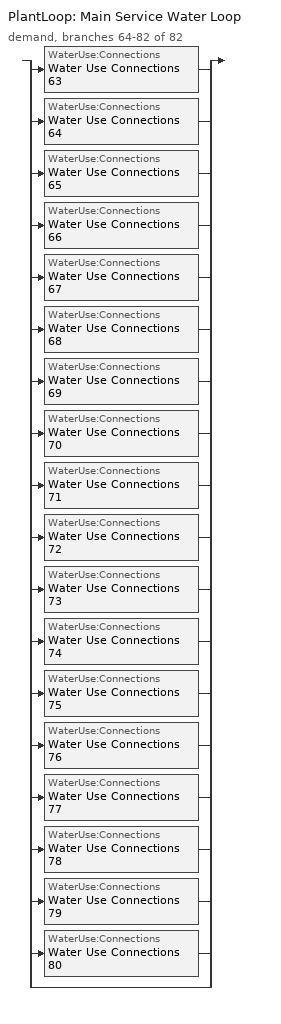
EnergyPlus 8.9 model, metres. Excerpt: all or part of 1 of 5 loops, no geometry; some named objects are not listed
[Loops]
PlantLoop 'Main Service Water Loop'
 demand, branches 64-82 of 82: split
  | WaterUse:Connections 'Water Use Connections 63'
  | WaterUse:Connections 'Water Use Connections 64'
  | WaterUse:Connections 'Water Use Connections 65'
  | WaterUse:Connections 'Water Use Connections 66'
  | WaterUse:Connections 'Water Use Connections 67'
  | WaterUse:Connections 'Water Use Connections 68'
  | WaterUse:Connections 'Water Use Connections 69'
  | WaterUse:Connections 'Water Use Connections 70'
  | WaterUse:Connections 'Water Use Connections 71'
  | WaterUse:Connections 'Water Use Connections 72'
  | WaterUse:Connections 'Water Use Connections 73'
  | WaterUse:Connections 'Water Use Connections 74'
  | WaterUse:Connections 'Water Use Connections 75'
  | WaterUse:Connections 'Water Use Connections 76'
  | WaterUse:Connections 'Water Use Connections 77'
  | WaterUse:Connections 'Water Use Connections 78'
  | WaterUse:Connections 'Water Use Connections 79'
  | WaterUse:Connections 'Water Use Connections 80'
  | bypass
[WaterUse:Connections]
Name | Water Use Equipment Name 1
Water Use Connections 63 | F8 s1 apartment Service Water Use 0.06gal/min
Water Use Connections 64 | F8 s2 apartment Service Water Use 0.06gal/min
Water Use Connections 65 | F9 sw apartment Service Water Use 0.06gal/min
Water Use Connections 66 | F9 nw apartment Service Water Use 0.06gal/min
Water Use Connections 67 | F9 se apartment Service Water Use 0.06gal/min
Water Use Connections 68 | F9 ne apartment Service Water Use 0.06gal/min
Water Use Connections 69 | F9 n1 apartment Service Water Use 0.06gal/min
Water Use Connections 70 | F9 n2 apartment Service Water Use 0.06gal/min
Water Use Connections 71 | F9 s1 apartment Service Water Use 0.06gal/min
Water Use Connections 72 | F9 s2 apartment Service Water Use 0.06gal/min
Water Use Connections 73 | T sw apartment Service Water Use 0.06gal/min
Water Use Connections 74 | T nw apartment Service Water Use 0.06gal/min
Water Use Connections 75 | T se apartment Service Water Use 0.06gal/min
Water Use Connections 76 | T ne apartment Service Water Use 0.06gal/min
Water Use Connections 77 | T n1 apartment Service Water Use 0.06gal/min
Water Use Connections 78 | T n2 apartment Service Water Use 0.06gal/min
Water Use Connections 79 | T s1 apartment Service Water Use 0.06gal/min
Water Use Connections 80 | T s2 apartment Service Water Use 0.06gal/min
[WaterUse:Equipment] Peak Flow Rate {m3/s}=3.95699e-06; Flow Rate Fraction Schedule=NECB-G-Service Water Heating
Name | Target Temperature Schedule | Zone | Sensible Fraction Schedule | Latent Fraction Schedule
F8 s1 apartment Service Water Use 0.06gal/min | Schedule Ruleset 191 | Sp-F8 S1 Apartment Sys-1 Flr-3 Sch-G HPlcmt-south ZN | Schedule Ruleset 189 | Schedule Ruleset 190
F8 s2 apartment Service Water Use 0.06gal/min | Schedule Ruleset 194 | Sp-F8 S2 Apartment Sys-1 Flr-3 Sch-G HPlcmt-south ZN | Schedule Ruleset 192 | Schedule Ruleset 193
F9 sw apartment Service Water Use 0.06gal/min | Schedule Ruleset 197 | Sp-F9 SW Apartment Sys-1 Flr-10 Sch-G HPlcmt-south ZN | Schedule Ruleset 195 | Schedule Ruleset 196
F9 nw apartment Service Water Use 0.06gal/min | Schedule Ruleset 200 | Sp-F9 NW Apartment Sys-1 Flr-10 Sch-G HPlcmt-north ZN | Schedule Ruleset 198 | Schedule Ruleset 199
F9 se apartment Service Water Use 0.06gal/min | Schedule Ruleset 203 | Sp-F9 SE Apartment Sys-1 Flr-10 Sch-G HPlcmt-south ZN | Schedule Ruleset 201 | Schedule Ruleset 202
F9 ne apartment Service Water Use 0.06gal/min | Schedule Ruleset 206 | Sp-F9 NE Apartment Sys-1 Flr-10 Sch-G HPlcmt-north ZN | Schedule Ruleset 204 | Schedule Ruleset 205
F9 n1 apartment Service Water Use 0.06gal/min | Schedule Ruleset 209 | Sp-F9 N1 Apartment Sys-1 Flr-10 Sch-G HPlcmt-north ZN | Schedule Ruleset 207 | Schedule Ruleset 208
F9 n2 apartment Service Water Use 0.06gal/min | Schedule Ruleset 212 | Sp-F9 N2 Apartment Sys-1 Flr-10 Sch-G HPlcmt-north ZN | Schedule Ruleset 210 | Schedule Ruleset 211
F9 s1 apartment Service Water Use 0.06gal/min | Schedule Ruleset 215 | Sp-F9 S1 Apartment Sys-1 Flr-10 Sch-G HPlcmt-south ZN | Schedule Ruleset 213 | Schedule Ruleset 214
F9 s2 apartment Service Water Use 0.06gal/min | Schedule Ruleset 218 | Sp-F9 S2 Apartment Sys-1 Flr-10 Sch-G HPlcmt-south ZN | Schedule Ruleset 216 | Schedule Ruleset 217
T sw apartment Service Water Use 0.06gal/min | Schedule Ruleset 221 | Sp-T SW Apartment Sys-1 Flr-4 Sch-G HPlcmt-south ZN | Schedule Ruleset 219 | Schedule Ruleset 220
T nw apartment Service Water Use 0.06gal/min | Schedule Ruleset 224 | Sp-T NW Apartment Sys-1 Flr-4 Sch-G HPlcmt-north ZN | Schedule Ruleset 222 | Schedule Ruleset 223
T se apartment Service Water Use 0.06gal/min | Schedule Ruleset 227 | Sp-T SE Apartment Sys-1 Flr-4 Sch-G HPlcmt-south ZN | Schedule Ruleset 225 | Schedule Ruleset 226
T ne apartment Service Water Use 0.06gal/min | Schedule Ruleset 230 | Sp-T NE Apartment Sys-1 Flr-4 Sch-G HPlcmt-north ZN | Schedule Ruleset 228 | Schedule Ruleset 229
T n1 apartment Service Water Use 0.06gal/min | Schedule Ruleset 233 | Sp-T N1 Apartment Sys-1 Flr-4 Sch-G HPlcmt-north ZN | Schedule Ruleset 231 | Schedule Ruleset 232
T n2 apartment Service Water Use 0.06gal/min | Schedule Ruleset 236 | Sp-T N2 Apartment Sys-1 Flr-4 Sch-G HPlcmt-north ZN | Schedule Ruleset 234 | Schedule Ruleset 235
T s1 apartment Service Water Use 0.06gal/min | Schedule Ruleset 239 | Sp-T S1 Apartment Sys-1 Flr-4 Sch-G HPlcmt-south ZN | Schedule Ruleset 237 | Schedule Ruleset 238
T s2 apartment Service Water Use 0.06gal/min | Schedule Ruleset 242 | Sp-T S2 Apartment Sys-1 Flr-4 Sch-G HPlcmt-south ZN | Schedule Ruleset 240 | Schedule Ruleset 241
[Schedule:Day:Interval]
NECB-G-Service Water Heating Default; NECB-G-Service Water Heating Default|Wkdy Day: No, 01:00, 0.1, 06:00, 0.05, 07:00, 0.2, 08:00, 0.8, 09:00, 0.7, 10:00, 0.5, 11:00, 0.4, 14:00, 0.2, 15:00, 0.3, 17:00, 0.5, 19:00, 0.7, 21:00, 0.4, 23:00, 0.2, 24:00, 0.1
NECB-G-Service Water Heating Sat Day: No, 01:00, 0.1, 07:00, 0.05, 08:00, 0.2, 11:00, 0.5, 15:00, 0.3, 16:00, 0.7, 17:00, 0.9, 19:00, 0.7, 20:00, 0.6, 21:00, 0.5, 22:00, 0.4, 23:00, 0.3, 24:00, 0.2
NECB-G-Service Water Heating Sun|Hol Day: No, 01:00, 0.1, 08:00, 0.05, 09:00, 0.2, 11:00, 0.3, 13:00, 0.2, 14:00, 0.3, 15:00, 0.4, 16:00, 0.5, 17:00, 0.6, 18:00, 0.7, 19:00, 0.4, 20:00, 0.3, 24:00, 0.2
Schedule Day 194; Schedule Day 197; Schedule Day 200; Schedule Day 203; Schedule Day 206; Schedule Day 209; Schedule Day 212; Schedule Day 215; Schedule Day 218; Schedule Day 221; Schedule Day 224; Schedule Day 227; Schedule Day 230; Schedule Day 233; Schedule Day 236; Schedule Day 239; Schedule Day 242; Schedule Day 245: No, 24:00, 0.2
Schedule Day 195; Schedule Day 198; Schedule Day 201; Schedule Day 204; Schedule Day 207; Schedule Day 210; Schedule Day 213; Schedule Day 216; Schedule Day 219; Schedule Day 222; Schedule Day 225; Schedule Day 228; Schedule Day 231; Schedule Day 234; Schedule Day 237; Schedule Day 240; Schedule Day 243; Schedule Day 246: No, 24:00, 0.05
Schedule Day 196; Schedule Day 199; Schedule Day 202; Schedule Day 205; Schedule Day 208; Schedule Day 211; Schedule Day 214; Schedule Day 217; Schedule Day 220; Schedule Day 223; Schedule Day 226; Schedule Day 229; Schedule Day 232; Schedule Day 235; Schedule Day 238; Schedule Day 241; Schedule Day 244; Schedule Day 247: No, 24:00, 60
[Schedule:Week:Daily]
Schedule:Week:Daily {02a127e0-9dd7-4efb-8898-b5298c0a260c}: NECB-G-Service Water Heating Sun|Hol Day, NECB-G-Service Water Heating Default|Wkdy Day, NECB-G-Service Water Heating Default|Wkdy Day, NECB-G-Service Water Heating Default|Wkdy Day, NECB-G-Service Water Heating Default|Wkdy Day, NECB-G-Service Water Heating Default|Wkdy Day, NECB-G-Service Water Heating Sat Day, NECB-G-Service Water Heating Default, NECB-G-Service Water Heating Default, NECB-G-Service Water Heating Default, NECB-G-Service Water Heating Default, NECB-G-Service Water Heating Default
Schedule:Week:Daily {c54fa85f-4c01-4ce0-baad-615c3f001a2f}: Schedule Day 194, Schedule Day 194, Schedule Day 194, Schedule Day 194, Schedule Day 194, Schedule Day 194, Schedule Day 194, Schedule Day 194, Schedule Day 194, Schedule Day 194, Schedule Day 194, Schedule Day 194
Schedule:Week:Daily {d779014c-2a64-4f61-960a-ce3ec41caee3}: Schedule Day 195, Schedule Day 195, Schedule Day 195, Schedule Day 195, Schedule Day 195, Schedule Day 195, Schedule Day 195, Schedule Day 195, Schedule Day 195, Schedule Day 195, Schedule Day 195, Schedule Day 195
Schedule:Week:Daily {6cc7440f-81c8-4a26-a1a4-e35449a4b476}: Schedule Day 196, Schedule Day 196, Schedule Day 196, Schedule Day 196, Schedule Day 196, Schedule Day 196, Schedule Day 196, Schedule Day 196, Schedule Day 196, Schedule Day 196, Schedule Day 196, Schedule Day 196
Schedule:Week:Daily {b8644f1a-c9e1-4e92-822f-24f44ca69724}: Schedule Day 197, Schedule Day 197, Schedule Day 197, Schedule Day 197, Schedule Day 197, Schedule Day 197, Schedule Day 197, Schedule Day 197, Schedule Day 197, Schedule Day 197, Schedule Day 197, Schedule Day 197
Schedule:Week:Daily {18baf0eb-3f71-475e-ab4b-b6fc7d2778e8}: Schedule Day 198, Schedule Day 198, Schedule Day 198, Schedule Day 198, Schedule Day 198, Schedule Day 198, Schedule Day 198, Schedule Day 198, Schedule Day 198, Schedule Day 198, Schedule Day 198, Schedule Day 198
Schedule:Week:Daily {7e5e9b1c-3c71-42df-91ba-18d191b5aa4f}: Schedule Day 199, Schedule Day 199, Schedule Day 199, Schedule Day 199, Schedule Day 199, Schedule Day 199, Schedule Day 199, Schedule Day 199, Schedule Day 199, Schedule Day 199, Schedule Day 199, Schedule Day 199
Schedule:Week:Daily {ea5a72c7-da86-47db-9228-0fd3cdffb0f0}: Schedule Day 200, Schedule Day 200, Schedule Day 200, Schedule Day 200, Schedule Day 200, Schedule Day 200, Schedule Day 200, Schedule Day 200, Schedule Day 200, Schedule Day 200, Schedule Day 200, Schedule Day 200
Schedule:Week:Daily {a457c13f-3051-4aad-80f3-30243b7e40d2}: Schedule Day 201, Schedule Day 201, Schedule Day 201, Schedule Day 201, Schedule Day 201, Schedule Day 201, Schedule Day 201, Schedule Day 201, Schedule Day 201, Schedule Day 201, Schedule Day 201, Schedule Day 201
Schedule:Week:Daily {2d026896-a0e6-448b-8901-b7cd0c912061}: Schedule Day 202, Schedule Day 202, Schedule Day 202, Schedule Day 202, Schedule Day 202, Schedule Day 202, Schedule Day 202, Schedule Day 202, Schedule Day 202, Schedule Day 202, Schedule Day 202, Schedule Day 202
Schedule:Week:Daily {668f52d2-dcde-4e7b-8dc7-3c161670205d}: Schedule Day 203, Schedule Day 203, Schedule Day 203, Schedule Day 203, Schedule Day 203, Schedule Day 203, Schedule Day 203, Schedule Day 203, Schedule Day 203, Schedule Day 203, Schedule Day 203, Schedule Day 203
Schedule:Week:Daily {163dd09c-2fee-4fd6-ad86-f7bc2c0d9136}: Schedule Day 204, Schedule Day 204, Schedule Day 204, Schedule Day 204, Schedule Day 204, Schedule Day 204, Schedule Day 204, Schedule Day 204, Schedule Day 204, Schedule Day 204, Schedule Day 204, Schedule Day 204
Schedule:Week:Daily {f8ebfe5d-2eb2-441b-ad98-69ca669e0ade}: Schedule Day 205, Schedule Day 205, Schedule Day 205, Schedule Day 205, Schedule Day 205, Schedule Day 205, Schedule Day 205, Schedule Day 205, Schedule Day 205, Schedule Day 205, Schedule Day 205, Schedule Day 205
Schedule:Week:Daily {8a9b3eda-88f9-40eb-900c-3d0708eb2172}: Schedule Day 206, Schedule Day 206, Schedule Day 206, Schedule Day 206, Schedule Day 206, Schedule Day 206, Schedule Day 206, Schedule Day 206, Schedule Day 206, Schedule Day 206, Schedule Day 206, Schedule Day 206
Schedule:Week:Daily {7e22b352-e335-4c3f-82bc-49b028a376ad}: Schedule Day 207, Schedule Day 207, Schedule Day 207, Schedule Day 207, Schedule Day 207, Schedule Day 207, Schedule Day 207, Schedule Day 207, Schedule Day 207, Schedule Day 207, Schedule Day 207, Schedule Day 207
Schedule:Week:Daily {1535a40c-c431-47bc-99e1-891742ac26c9}: Schedule Day 208, Schedule Day 208, Schedule Day 208, Schedule Day 208, Schedule Day 208, Schedule Day 208, Schedule Day 208, Schedule Day 208, Schedule Day 208, Schedule Day 208, Schedule Day 208, Schedule Day 208
Schedule:Week:Daily {e8b1cc91-2694-4f1f-aaae-de29cfec3b45}: Schedule Day 209, Schedule Day 209, Schedule Day 209, Schedule Day 209, Schedule Day 209, Schedule Day 209, Schedule Day 209, Schedule Day 209, Schedule Day 209, Schedule Day 209, Schedule Day 209, Schedule Day 209
Schedule:Week:Daily {bbf7e861-75b9-4e8a-a252-974ae06fc4ff}: Schedule Day 210, Schedule Day 210, Schedule Day 210, Schedule Day 210, Schedule Day 210, Schedule Day 210, Schedule Day 210, Schedule Day 210, Schedule Day 210, Schedule Day 210, Schedule Day 210, Schedule Day 210
Schedule:Week:Daily {432a042d-c1ef-41cc-8577-ad0bb448fc5a}: Schedule Day 211, Schedule Day 211, Schedule Day 211, Schedule Day 211, Schedule Day 211, Schedule Day 211, Schedule Day 211, Schedule Day 211, Schedule Day 211, Schedule Day 211, Schedule Day 211, Schedule Day 211
Schedule:Week:Daily {714dc270-9916-4fdf-bb1c-7b91c452ca03}: Schedule Day 212, Schedule Day 212, Schedule Day 212, Schedule Day 212, Schedule Day 212, Schedule Day 212, Schedule Day 212, Schedule Day 212, Schedule Day 212, Schedule Day 212, Schedule Day 212, Schedule Day 212
Schedule:Week:Daily {e1cc6ebe-296c-42a3-8724-8f82f1c9159d}: Schedule Day 213, Schedule Day 213, Schedule Day 213, Schedule Day 213, Schedule Day 213, Schedule Day 213, Schedule Day 213, Schedule Day 213, Schedule Day 213, Schedule Day 213, Schedule Day 213, Schedule Day 213
Schedule:Week:Daily {eb3dd8ad-1252-4bfb-8627-6bf601721fa8}: Schedule Day 214, Schedule Day 214, Schedule Day 214, Schedule Day 214, Schedule Day 214, Schedule Day 214, Schedule Day 214, Schedule Day 214, Schedule Day 214, Schedule Day 214, Schedule Day 214, Schedule Day 214
Schedule:Week:Daily {de0b51df-3264-4d46-9727-9b00b491b5c3}: Schedule Day 215, Schedule Day 215, Schedule Day 215, Schedule Day 215, Schedule Day 215, Schedule Day 215, Schedule Day 215, Schedule Day 215, Schedule Day 215, Schedule Day 215, Schedule Day 215, Schedule Day 215
Schedule:Week:Daily {85e0e89f-98d6-4743-8119-896828dca291}: Schedule Day 216, Schedule Day 216, Schedule Day 216, Schedule Day 216, Schedule Day 216, Schedule Day 216, Schedule Day 216, Schedule Day 216, Schedule Day 216, Schedule Day 216, Schedule Day 216, Schedule Day 216
Schedule:Week:Daily {3ae1e44b-b0ad-46bb-b5aa-f6df0c387c1c}: Schedule Day 217, Schedule Day 217, Schedule Day 217, Schedule Day 217, Schedule Day 217, Schedule Day 217, Schedule Day 217, Schedule Day 217, Schedule Day 217, Schedule Day 217, Schedule Day 217, Schedule Day 217
Schedule:Week:Daily {23d39199-c025-4b29-96f7-88499f153443}: Schedule Day 218, Schedule Day 218, Schedule Day 218, Schedule Day 218, Schedule Day 218, Schedule Day 218, Schedule Day 218, Schedule Day 218, Schedule Day 218, Schedule Day 218, Schedule Day 218, Schedule Day 218
Schedule:Week:Daily {2b528b8c-4f31-46a2-95aa-7c34959c8f1b}: Schedule Day 219, Schedule Day 219, Schedule Day 219, Schedule Day 219, Schedule Day 219, Schedule Day 219, Schedule Day 219, Schedule Day 219, Schedule Day 219, Schedule Day 219, Schedule Day 219, Schedule Day 219
Schedule:Week:Daily {ebc24a3c-0f20-4b9f-9677-8cb0237b7c82}: Schedule Day 220, Schedule Day 220, Schedule Day 220, Schedule Day 220, Schedule Day 220, Schedule Day 220, Schedule Day 220, Schedule Day 220, Schedule Day 220, Schedule Day 220, Schedule Day 220, Schedule Day 220
Schedule:Week:Daily {6c6d0ecf-e788-4bef-93ec-64cc5cc957f8}: Schedule Day 221, Schedule Day 221, Schedule Day 221, Schedule Day 221, Schedule Day 221, Schedule Day 221, Schedule Day 221, Schedule Day 221, Schedule Day 221, Schedule Day 221, Schedule Day 221, Schedule Day 221
Schedule:Week:Daily {fc852366-f54b-4fa7-8ed8-f5e6ab3e9cb7}: Schedule Day 222, Schedule Day 222, Schedule Day 222, Schedule Day 222, Schedule Day 222, Schedule Day 222, Schedule Day 222, Schedule Day 222, Schedule Day 222, Schedule Day 222, Schedule Day 222, Schedule Day 222
Schedule:Week:Daily {205301d5-bdca-4f93-8fc4-d6fcca509cde}: Schedule Day 223, Schedule Day 223, Schedule Day 223, Schedule Day 223, Schedule Day 223, Schedule Day 223, Schedule Day 223, Schedule Day 223, Schedule Day 223, Schedule Day 223, Schedule Day 223, Schedule Day 223
Schedule:Week:Daily {8e9f44ef-b430-4f1e-8128-693f118a2ee6}: Schedule Day 224, Schedule Day 224, Schedule Day 224, Schedule Day 224, Schedule Day 224, Schedule Day 224, Schedule Day 224, Schedule Day 224, Schedule Day 224, Schedule Day 224, Schedule Day 224, Schedule Day 224
Schedule:Week:Daily {8fd7011f-9e90-460c-a7cd-f2902dde7637}: Schedule Day 225, Schedule Day 225, Schedule Day 225, Schedule Day 225, Schedule Day 225, Schedule Day 225, Schedule Day 225, Schedule Day 225, Schedule Day 225, Schedule Day 225, Schedule Day 225, Schedule Day 225
Schedule:Week:Daily {01ccc407-3679-4cf1-88c4-ef4f17c7a998}: Schedule Day 226, Schedule Day 226, Schedule Day 226, Schedule Day 226, Schedule Day 226, Schedule Day 226, Schedule Day 226, Schedule Day 226, Schedule Day 226, Schedule Day 226, Schedule Day 226, Schedule Day 226
Schedule:Week:Daily {f8b65347-8dcb-4f04-9abb-a871acbab2f4}: Schedule Day 227, Schedule Day 227, Schedule Day 227, Schedule Day 227, Schedule Day 227, Schedule Day 227, Schedule Day 227, Schedule Day 227, Schedule Day 227, Schedule Day 227, Schedule Day 227, Schedule Day 227
Schedule:Week:Daily {5f92495d-d12c-463c-a56f-60046eecf060}: Schedule Day 228, Schedule Day 228, Schedule Day 228, Schedule Day 228, Schedule Day 228, Schedule Day 228, Schedule Day 228, Schedule Day 228, Schedule Day 228, Schedule Day 228, Schedule Day 228, Schedule Day 228
Schedule:Week:Daily {d0ccca7c-468a-4cb3-a243-c53556780992}: Schedule Day 229, Schedule Day 229, Schedule Day 229, Schedule Day 229, Schedule Day 229, Schedule Day 229, Schedule Day 229, Schedule Day 229, Schedule Day 229, Schedule Day 229, Schedule Day 229, Schedule Day 229
Schedule:Week:Daily {48b1b5ce-dd79-4ba6-a8bb-0c82d6bc523d}: Schedule Day 230, Schedule Day 230, Schedule Day 230, Schedule Day 230, Schedule Day 230, Schedule Day 230, Schedule Day 230, Schedule Day 230, Schedule Day 230, Schedule Day 230, Schedule Day 230, Schedule Day 230
Schedule:Week:Daily {598a16de-ec08-4093-b306-8b478ae228e2}: Schedule Day 231, Schedule Day 231, Schedule Day 231, Schedule Day 231, Schedule Day 231, Schedule Day 231, Schedule Day 231, Schedule Day 231, Schedule Day 231, Schedule Day 231, Schedule Day 231, Schedule Day 231
Schedule:Week:Daily {707ad6cd-0359-435d-ab2a-0c833609edba}: Schedule Day 232, Schedule Day 232, Schedule Day 232, Schedule Day 232, Schedule Day 232, Schedule Day 232, Schedule Day 232, Schedule Day 232, Schedule Day 232, Schedule Day 232, Schedule Day 232, Schedule Day 232
Schedule:Week:Daily {db75f217-2075-4e98-add9-1937703347dc}: Schedule Day 233, Schedule Day 233, Schedule Day 233, Schedule Day 233, Schedule Day 233, Schedule Day 233, Schedule Day 233, Schedule Day 233, Schedule Day 233, Schedule Day 233, Schedule Day 233, Schedule Day 233
Schedule:Week:Daily {e560efb3-143e-4496-8906-e35e491d644e}: Schedule Day 234, Schedule Day 234, Schedule Day 234, Schedule Day 234, Schedule Day 234, Schedule Day 234, Schedule Day 234, Schedule Day 234, Schedule Day 234, Schedule Day 234, Schedule Day 234, Schedule Day 234
Schedule:Week:Daily {b7dacd5f-179f-4b25-8ecc-cc1d00910242}: Schedule Day 235, Schedule Day 235, Schedule Day 235, Schedule Day 235, Schedule Day 235, Schedule Day 235, Schedule Day 235, Schedule Day 235, Schedule Day 235, Schedule Day 235, Schedule Day 235, Schedule Day 235
Schedule:Week:Daily {1bc0486b-d327-4c0d-9fd3-1d1204d0d556}: Schedule Day 236, Schedule Day 236, Schedule Day 236, Schedule Day 236, Schedule Day 236, Schedule Day 236, Schedule Day 236, Schedule Day 236, Schedule Day 236, Schedule Day 236, Schedule Day 236, Schedule Day 236
Schedule:Week:Daily {8dd3412f-4347-404f-9360-6f617d7be809}: Schedule Day 237, Schedule Day 237, Schedule Day 237, Schedule Day 237, Schedule Day 237, Schedule Day 237, Schedule Day 237, Schedule Day 237, Schedule Day 237, Schedule Day 237, Schedule Day 237, Schedule Day 237
Schedule:Week:Daily {81e3b0d6-ee12-4b9f-97f3-a42a83a1777d}: Schedule Day 238, Schedule Day 238, Schedule Day 238, Schedule Day 238, Schedule Day 238, Schedule Day 238, Schedule Day 238, Schedule Day 238, Schedule Day 238, Schedule Day 238, Schedule Day 238, Schedule Day 238
Schedule:Week:Daily {55255942-f182-43c6-8d81-77787b641868}: Schedule Day 239, Schedule Day 239, Schedule Day 239, Schedule Day 239, Schedule Day 239, Schedule Day 239, Schedule Day 239, Schedule Day 239, Schedule Day 239, Schedule Day 239, Schedule Day 239, Schedule Day 239
Schedule:Week:Daily {0faa6380-6a0e-44c3-92e8-280de30df4a2}: Schedule Day 240, Schedule Day 240, Schedule Day 240, Schedule Day 240, Schedule Day 240, Schedule Day 240, Schedule Day 240, Schedule Day 240, Schedule Day 240, Schedule Day 240, Schedule Day 240, Schedule Day 240
Schedule:Week:Daily {c0ea28c0-09af-42bb-9c23-aac2f9f1a6ce}: Schedule Day 241, Schedule Day 241, Schedule Day 241, Schedule Day 241, Schedule Day 241, Schedule Day 241, Schedule Day 241, Schedule Day 241, Schedule Day 241, Schedule Day 241, Schedule Day 241, Schedule Day 241
Schedule:Week:Daily {464ade66-9f30-49ba-8b0c-6052ae9f4ae1}: Schedule Day 242, Schedule Day 242, Schedule Day 242, Schedule Day 242, Schedule Day 242, Schedule Day 242, Schedule Day 242, Schedule Day 242, Schedule Day 242, Schedule Day 242, Schedule Day 242, Schedule Day 242
Schedule:Week:Daily {0a531d52-f88b-48ad-8df9-3f3c5d9d5d4b}: Schedule Day 243, Schedule Day 243, Schedule Day 243, Schedule Day 243, Schedule Day 243, Schedule Day 243, Schedule Day 243, Schedule Day 243, Schedule Day 243, Schedule Day 243, Schedule Day 243, Schedule Day 243
Schedule:Week:Daily {819cc0ea-7109-4a89-9d74-50e94623d379}: Schedule Day 244, Schedule Day 244, Schedule Day 244, Schedule Day 244, Schedule Day 244, Schedule Day 244, Schedule Day 244, Schedule Day 244, Schedule Day 244, Schedule Day 244, Schedule Day 244, Schedule Day 244
Schedule:Week:Daily {a71baf8c-d007-4b2d-b740-463ad577687b}: Schedule Day 245, Schedule Day 245, Schedule Day 245, Schedule Day 245, Schedule Day 245, Schedule Day 245, Schedule Day 245, Schedule Day 245, Schedule Day 245, Schedule Day 245, Schedule Day 245, Schedule Day 245
Schedule:Week:Daily {38b44de8-8cd0-4c92-b444-4184e29f284d}: Schedule Day 246, Schedule Day 246, Schedule Day 246, Schedule Day 246, Schedule Day 246, Schedule Day 246, Schedule Day 246, Schedule Day 246, Schedule Day 246, Schedule Day 246, Schedule Day 246, Schedule Day 246
Schedule:Week:Daily {b3408df1-e8d0-475e-97be-0082a3830386}: Schedule Day 247, Schedule Day 247, Schedule Day 247, Schedule Day 247, Schedule Day 247, Schedule Day 247, Schedule Day 247, Schedule Day 247, Schedule Day 247, Schedule Day 247, Schedule Day 247, Schedule Day 247
[Schedule:Year]
NECB-G-Service Water Heating: Schedule:Week:Daily {02a127e0-9dd7-4efb-8898-b5298c0a260c}, 1, 1, 12, 31
Schedule Ruleset 189: Schedule:Week:Daily {c54fa85f-4c01-4ce0-baad-615c3f001a2f}, 1, 1, 12, 31
Schedule Ruleset 190: Schedule:Week:Daily {d779014c-2a64-4f61-960a-ce3ec41caee3}, 1, 1, 12, 31
Schedule Ruleset 191: Schedule:Week:Daily {6cc7440f-81c8-4a26-a1a4-e35449a4b476}, 1, 1, 12, 31
Schedule Ruleset 192: Schedule:Week:Daily {b8644f1a-c9e1-4e92-822f-24f44ca69724}, 1, 1, 12, 31
Schedule Ruleset 193: Schedule:Week:Daily {18baf0eb-3f71-475e-ab4b-b6fc7d2778e8}, 1, 1, 12, 31
Schedule Ruleset 194: Schedule:Week:Daily {7e5e9b1c-3c71-42df-91ba-18d191b5aa4f}, 1, 1, 12, 31
Schedule Ruleset 195: Schedule:Week:Daily {ea5a72c7-da86-47db-9228-0fd3cdffb0f0}, 1, 1, 12, 31
Schedule Ruleset 196: Schedule:Week:Daily {a457c13f-3051-4aad-80f3-30243b7e40d2}, 1, 1, 12, 31
Schedule Ruleset 197: Schedule:Week:Daily {2d026896-a0e6-448b-8901-b7cd0c912061}, 1, 1, 12, 31
Schedule Ruleset 198: Schedule:Week:Daily {668f52d2-dcde-4e7b-8dc7-3c161670205d}, 1, 1, 12, 31
Schedule Ruleset 199: Schedule:Week:Daily {163dd09c-2fee-4fd6-ad86-f7bc2c0d9136}, 1, 1, 12, 31
Schedule Ruleset 200: Schedule:Week:Daily {f8ebfe5d-2eb2-441b-ad98-69ca669e0ade}, 1, 1, 12, 31
Schedule Ruleset 201: Schedule:Week:Daily {8a9b3eda-88f9-40eb-900c-3d0708eb2172}, 1, 1, 12, 31
Schedule Ruleset 202: Schedule:Week:Daily {7e22b352-e335-4c3f-82bc-49b028a376ad}, 1, 1, 12, 31
Schedule Ruleset 203: Schedule:Week:Daily {1535a40c-c431-47bc-99e1-891742ac26c9}, 1, 1, 12, 31
Schedule Ruleset 204: Schedule:Week:Daily {e8b1cc91-2694-4f1f-aaae-de29cfec3b45}, 1, 1, 12, 31
Schedule Ruleset 205: Schedule:Week:Daily {bbf7e861-75b9-4e8a-a252-974ae06fc4ff}, 1, 1, 12, 31
Schedule Ruleset 206: Schedule:Week:Daily {432a042d-c1ef-41cc-8577-ad0bb448fc5a}, 1, 1, 12, 31
Schedule Ruleset 207: Schedule:Week:Daily {714dc270-9916-4fdf-bb1c-7b91c452ca03}, 1, 1, 12, 31
Schedule Ruleset 208: Schedule:Week:Daily {e1cc6ebe-296c-42a3-8724-8f82f1c9159d}, 1, 1, 12, 31
Schedule Ruleset 209: Schedule:Week:Daily {eb3dd8ad-1252-4bfb-8627-6bf601721fa8}, 1, 1, 12, 31
Schedule Ruleset 210: Schedule:Week:Daily {de0b51df-3264-4d46-9727-9b00b491b5c3}, 1, 1, 12, 31
Schedule Ruleset 211: Schedule:Week:Daily {85e0e89f-98d6-4743-8119-896828dca291}, 1, 1, 12, 31
Schedule Ruleset 212: Schedule:Week:Daily {3ae1e44b-b0ad-46bb-b5aa-f6df0c387c1c}, 1, 1, 12, 31
Schedule Ruleset 213: Schedule:Week:Daily {23d39199-c025-4b29-96f7-88499f153443}, 1, 1, 12, 31
Schedule Ruleset 214: Schedule:Week:Daily {2b528b8c-4f31-46a2-95aa-7c34959c8f1b}, 1, 1, 12, 31
Schedule Ruleset 215: Schedule:Week:Daily {ebc24a3c-0f20-4b9f-9677-8cb0237b7c82}, 1, 1, 12, 31
Schedule Ruleset 216: Schedule:Week:Daily {6c6d0ecf-e788-4bef-93ec-64cc5cc957f8}, 1, 1, 12, 31
Schedule Ruleset 217: Schedule:Week:Daily {fc852366-f54b-4fa7-8ed8-f5e6ab3e9cb7}, 1, 1, 12, 31
Schedule Ruleset 218: Schedule:Week:Daily {205301d5-bdca-4f93-8fc4-d6fcca509cde}, 1, 1, 12, 31
Schedule Ruleset 219: Schedule:Week:Daily {8e9f44ef-b430-4f1e-8128-693f118a2ee6}, 1, 1, 12, 31
Schedule Ruleset 220: Schedule:Week:Daily {8fd7011f-9e90-460c-a7cd-f2902dde7637}, 1, 1, 12, 31
Schedule Ruleset 221: Schedule:Week:Daily {01ccc407-3679-4cf1-88c4-ef4f17c7a998}, 1, 1, 12, 31
Schedule Ruleset 222: Schedule:Week:Daily {f8b65347-8dcb-4f04-9abb-a871acbab2f4}, 1, 1, 12, 31
Schedule Ruleset 223: Schedule:Week:Daily {5f92495d-d12c-463c-a56f-60046eecf060}, 1, 1, 12, 31
Schedule Ruleset 224: Schedule:Week:Daily {d0ccca7c-468a-4cb3-a243-c53556780992}, 1, 1, 12, 31
Schedule Ruleset 225: Schedule:Week:Daily {48b1b5ce-dd79-4ba6-a8bb-0c82d6bc523d}, 1, 1, 12, 31
Schedule Ruleset 226: Schedule:Week:Daily {598a16de-ec08-4093-b306-8b478ae228e2}, 1, 1, 12, 31
Schedule Ruleset 227: Schedule:Week:Daily {707ad6cd-0359-435d-ab2a-0c833609edba}, 1, 1, 12, 31
Schedule Ruleset 228: Schedule:Week:Daily {db75f217-2075-4e98-add9-1937703347dc}, 1, 1, 12, 31
Schedule Ruleset 229: Schedule:Week:Daily {e560efb3-143e-4496-8906-e35e491d644e}, 1, 1, 12, 31
Schedule Ruleset 230: Schedule:Week:Daily {b7dacd5f-179f-4b25-8ecc-cc1d00910242}, 1, 1, 12, 31
Schedule Ruleset 231: Schedule:Week:Daily {1bc0486b-d327-4c0d-9fd3-1d1204d0d556}, 1, 1, 12, 31
Schedule Ruleset 232: Schedule:Week:Daily {8dd3412f-4347-404f-9360-6f617d7be809}, 1, 1, 12, 31
Schedule Ruleset 233: Schedule:Week:Daily {81e3b0d6-ee12-4b9f-97f3-a42a83a1777d}, 1, 1, 12, 31
Schedule Ruleset 234: Schedule:Week:Daily {55255942-f182-43c6-8d81-77787b641868}, 1, 1, 12, 31
Schedule Ruleset 235: Schedule:Week:Daily {0faa6380-6a0e-44c3-92e8-280de30df4a2}, 1, 1, 12, 31
Schedule Ruleset 236: Schedule:Week:Daily {c0ea28c0-09af-42bb-9c23-aac2f9f1a6ce}, 1, 1, 12, 31
Schedule Ruleset 237: Schedule:Week:Daily {464ade66-9f30-49ba-8b0c-6052ae9f4ae1}, 1, 1, 12, 31
Schedule Ruleset 238: Schedule:Week:Daily {0a531d52-f88b-48ad-8df9-3f3c5d9d5d4b}, 1, 1, 12, 31
Schedule Ruleset 239: Schedule:Week:Daily {819cc0ea-7109-4a89-9d74-50e94623d379}, 1, 1, 12, 31
Schedule Ruleset 240: Schedule:Week:Daily {a71baf8c-d007-4b2d-b740-463ad577687b}, 1, 1, 12, 31
Schedule Ruleset 241: Schedule:Week:Daily {38b44de8-8cd0-4c92-b444-4184e29f284d}, 1, 1, 12, 31
Schedule Ruleset 242: Schedule:Week:Daily {b3408df1-e8d0-475e-97be-0082a3830386}, 1, 1, 12, 31
